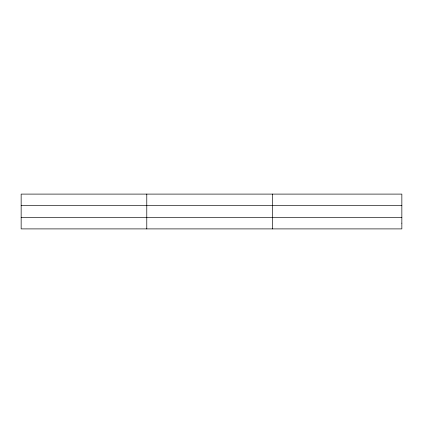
<?xml version="1.0" encoding="UTF-8"?>
<svg xmlns="http://www.w3.org/2000/svg" width="423" height="423" viewBox="0 0 423 423"><rect width="100%" height="100%" fill="white"/><g stroke="black" fill="none" stroke-linecap="round" stroke-linejoin="round"><path stroke-width="0.63" d="M146.781 194.099L146.781 228.901M272.412 194.099L272.412 228.901M21.15 205.583L401.85 205.583M21.15 217.417L401.85 217.417M401.85 223.159L401.85 228.901L21.15 228.901L21.15 194.099L401.85 194.099L401.85 223.159"/></g></svg>
